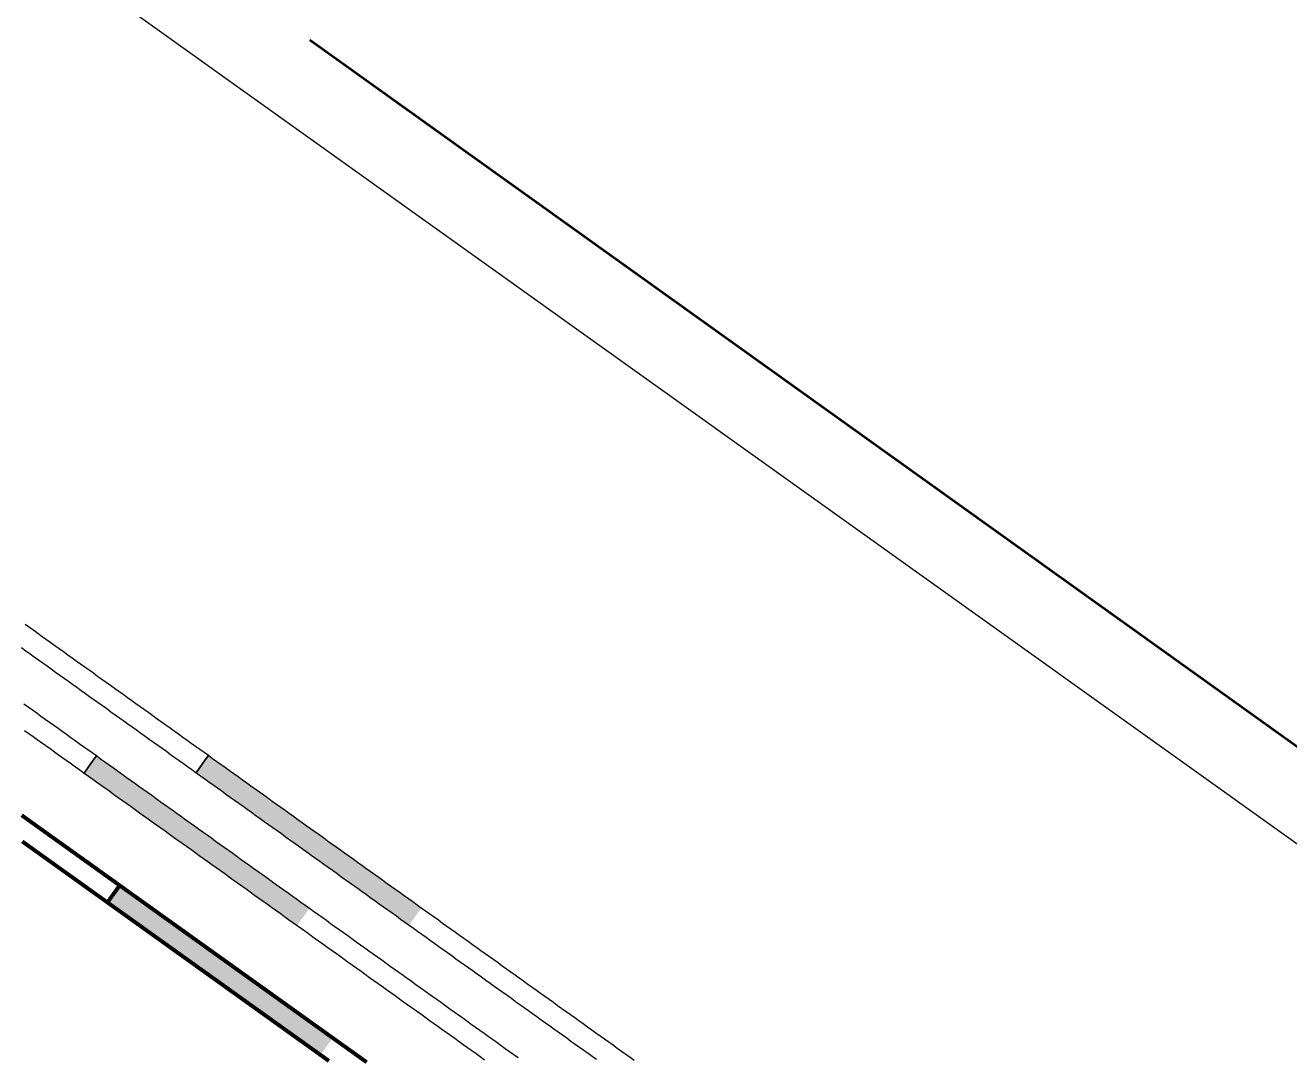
# Model space of a CAD drawing. Header units: inches. Extents: x 36473197 to 36486087, y 3899343 to 3911260.
# Drawn here: x 36483066.7 to 36483163.1, y 3904913.3 to 3904992.1 of the extents above; entities that cross this region are included whole.
import ezdxf

# ---------------------------------------------------------------- set-up
doc = ezdxf.new("R2010")
doc.units = ezdxf.units.IN
doc.header["$MEASUREMENT"] = 0
doc.layers.get('0').update_dxf_attribs({"lineweight": 0})
doc.layers.get('Defpoints').update_dxf_attribs({"lineweight": 0})
for name, color, linetype, lineweight in [('四盘区辅运巷', 7, 'Continuous', 0), ('居民地', 7, 'Continuous', 0), ('西平正线', 7, 'Continuous', 0), ('采掘图', 7, 'Continuous', 0), ('钻孔', 7, 'Continuous', 0)]:
    doc.layers.add(name, color=color, linetype=linetype, lineweight=lineweight)
doc.styles.add('仿宋', font='simfang.ttf')
doc.linetypes.add('铁路', pattern='A,-0.01,[9,西北矿业高家堡煤矿2022年采掘接续图(2022.8.14).shx,S=1.5748e-06,R=0,X=0,Y=0.0004],-0.01,[10,西北矿业高家堡煤矿2022年采掘接续图(2022.8.14).shx,S=1.5748e-06,R=0,X=0,Y=0.0004]', length=0.02)
doc.dimstyles.get("Standard").update_dxf_attribs({"dimtxt": 30, "dimasz": 20, "dimexe": 0.18, "dimexo": 0.0625, "dimgap": 0.09, "dimtad": 1, "dimdec": 0, "dimzin": 0, "dimdsep": 46, "dimtxsty": '仿宋', "dimcen": 0.09, "dimclrd": 150, "dimclre": 150, "dimadec": 0, "dimazin": 0, "dimtfac": 1, "dimtdec": 0, "dimtofl": 0, "dimtmove": 0, "dimatfit": 3, "dimfxl": 1, "dimtolj": 1, "dimtzin": 0, "dimlwd": 0, "dimarcsym": 0})

# ---------------------------------------------------------------- blocks, each defined once
blk = doc.blocks.new('lr_block_12_1')
blk.add_hatch(color=7).paths.add_polyline_path([(389.71, 405.097), (389.385, 405.33), (389.06, 405.563), (388.735, 405.796), (388.409, 406.029), (388.084, 406.262), (387.759, 406.494), (387.434, 406.727), (387.108, 406.96), (386.783, 407.193), (386.458, 407.426), (386.133, 407.659), (385.808, 407.891), (385.482, 408.124), (385.157, 408.357), (384.832, 408.59), (384.507, 408.823), (384.181, 409.056), (383.856, 409.289), (383.531, 409.521), (383.206, 409.754), (382.88, 409.987), (382.555, 410.22), (382.23, 410.453), (381.905, 410.686), (381.579, 410.919), (381.254, 411.151), (380.929, 411.384), (380.604, 411.617), (380.278, 411.85), (379.953, 412.083), (379.628, 412.316), (379.303, 412.548), (378.977, 412.781), (378.652, 413.014), (378.327, 413.247), (378.002, 413.48), (377.677, 413.713), (377.351, 413.946), (377.026, 414.178), (376.701, 414.411), (376.376, 414.644), (376.05, 414.877), (375.725, 415.11), (375.4, 415.343), (375.075, 415.576), (374.749, 415.808), (374.424, 416.041), (374.099, 416.274), (373.774, 416.507), (373.448, 416.74), (373.216, 416.415), (372.983, 416.089), (372.75, 415.764), (372.517, 415.439), (372.842, 415.206), (373.167, 414.973), (373.493, 414.74), (373.818, 414.507), (374.143, 414.275), (374.468, 414.042), (374.794, 413.809), (375.119, 413.576), (375.444, 413.343), (375.769, 413.11), (376.095, 412.877), (376.42, 412.645), (376.745, 412.412), (377.07, 412.179), (377.396, 411.946), (377.721, 411.713), (378.046, 411.48), (378.371, 411.247), (378.697, 411.015), (379.022, 410.782), (379.347, 410.549), (379.672, 410.316), (379.998, 410.083), (380.323, 409.85), (380.648, 409.618), (380.973, 409.385), (381.298, 409.152), (381.624, 408.919), (381.949, 408.686), (382.274, 408.453), (382.599, 408.22), (382.925, 407.988), (383.25, 407.755), (383.575, 407.522), (383.9, 407.289), (384.226, 407.056), (384.551, 406.823), (384.876, 406.591), (385.201, 406.358), (385.527, 406.125), (385.852, 405.892), (386.177, 405.659), (386.502, 405.426), (386.828, 405.193), (387.153, 404.961), (387.478, 404.728), (387.803, 404.495), (388.129, 404.262), (388.454, 404.029), (388.779, 403.796), (389.012, 404.122), (389.245, 404.447), (389.478, 404.772)], flags=17)
at = {"color": 7, "const_width": 0.3}
for points in [[(373.448, 416.74), (373.123, 416.973), (372.798, 417.205), (372.473, 417.438), (372.147, 417.671), (371.822, 417.904), (371.497, 418.137), (371.172, 418.37), (370.846, 418.603), (370.521, 418.835), (370.196, 419.068), (369.871, 419.301), (369.546, 419.534), (369.22, 419.767), (368.895, 420), (368.57, 420.232), (368.245, 420.465), (367.919, 420.698), (367.594, 420.931), (367.269, 421.164), (366.944, 421.397), (366.618, 421.63), (366.293, 421.862), (365.968, 422.095)], [(366.012, 420.096), (366.337, 419.863), (366.663, 419.63), (366.988, 419.397), (367.313, 419.164), (367.638, 418.932), (367.964, 418.699), (368.289, 418.466), (368.614, 418.233), (368.939, 418), (369.265, 417.767), (369.59, 417.534), (369.915, 417.302), (370.24, 417.069), (370.566, 416.836), (370.891, 416.603), (371.216, 416.37), (371.541, 416.137), (371.867, 415.904), (372.192, 415.672), (372.517, 415.439), (372.75, 415.764), (372.983, 416.089), (373.216, 416.415), (373.448, 416.74)], [(392.312, 403.234), (391.987, 403.467), (391.662, 403.7), (391.337, 403.933), (391.011, 404.166), (390.686, 404.399), (390.361, 404.632), (390.036, 404.864), (389.71, 405.097), (389.385, 405.33), (389.06, 405.563), (388.735, 405.796), (388.409, 406.029), (388.084, 406.262), (387.759, 406.494), (387.434, 406.727), (387.108, 406.96), (386.783, 407.193), (386.458, 407.426), (386.133, 407.659), (385.808, 407.891), (385.482, 408.124), (385.157, 408.357), (384.832, 408.59), (384.507, 408.823), (384.181, 409.056), (383.856, 409.289), (383.531, 409.521), (383.206, 409.754), (382.88, 409.987), (382.555, 410.22), (382.23, 410.453), (381.905, 410.686), (381.579, 410.919), (381.254, 411.151), (380.929, 411.384), (380.604, 411.617), (380.278, 411.85), (379.953, 412.083), (379.628, 412.316), (379.303, 412.548), (378.977, 412.781), (378.652, 413.014), (378.327, 413.247), (378.002, 413.48), (377.677, 413.713), (377.351, 413.946), (377.026, 414.178), (376.701, 414.411), (376.376, 414.644), (376.05, 414.877), (375.725, 415.11), (375.4, 415.343), (375.075, 415.576), (374.749, 415.808), (374.424, 416.041), (374.099, 416.274), (373.774, 416.507), (373.448, 416.74), (373.216, 416.415), (372.983, 416.089), (372.75, 415.764), (372.517, 415.439), (372.842, 415.206), (373.167, 414.973), (373.493, 414.74), (373.818, 414.507), (374.143, 414.275), (374.468, 414.042), (374.794, 413.809), (375.119, 413.576), (375.444, 413.343), (375.769, 413.11), (376.095, 412.877), (376.42, 412.645), (376.745, 412.412), (377.07, 412.179), (377.396, 411.946), (377.721, 411.713), (378.046, 411.48), (378.371, 411.247), (378.697, 411.015), (379.022, 410.782), (379.347, 410.549), (379.672, 410.316), (379.998, 410.083), (380.323, 409.85), (380.648, 409.618), (380.973, 409.385), (381.298, 409.152), (381.624, 408.919), (381.949, 408.686), (382.274, 408.453), (382.599, 408.22), (382.925, 407.988), (383.25, 407.755), (383.575, 407.522), (383.9, 407.289), (384.226, 407.056), (384.551, 406.823), (384.876, 406.591), (385.201, 406.358), (385.527, 406.125), (385.852, 405.892), (386.177, 405.659), (386.502, 405.426), (386.828, 405.193), (387.153, 404.961), (387.478, 404.728), (387.803, 404.495), (388.129, 404.262), (388.454, 404.029), (388.779, 403.796), (389.104, 403.563), (389.429, 403.331)]]:
    blk.add_lwpolyline(points, dxfattribs=at)
blk = doc.blocks.new('*D204')
at = {"layer": 'Defpoints', "color": 0, "transparency": 16777216}
for p in [(36476925.515, 3911082.357), (36486060.147, 3904950.043), (36485936.086, 3904772.871)]:
    blk.add_point(p, dxfattribs=at)
at = {"layer": '四盘区辅运巷', "color": 150, "lineweight": -2, "transparency": 16777216}
for p, q in [((36476925.551, 3911082.408), (36477049.68, 3911259.676)), ((36485936.122, 3904772.922), (36486060.251, 3904950.19))]:
    blk.add_line(p, q, dxfattribs=at)
at = {"layer": '四盘区辅运巷', "color": 150, "lineweight": 0, "transparency": 16777216}
blk.add_line((36477065.959, 3911248.057), (36486043.765, 3904961.514), dxfattribs=at)
at = {"layer": '四盘区辅运巷', "color": 150, "transparency": 16777216}
for points in [[(36477067.871, 3911250.787), (36477064.047, 3911245.326), (36477049.577, 3911259.528)], [(36486045.677, 3904964.245), (36486041.853, 3904958.784), (36486060.147, 3904950.043)]]:
    blk.add_solid(points, dxfattribs=at)
at = {"layer": '四盘区辅运巷', "color": 0, "transparency": 16777216, "insert": (36481563.616, 3908117.287), "char_height": 30, "attachment_point": 5, "rotation": 324.99908, "style": '仿宋'}
blk.add_mtext('\\A1;1100', dxfattribs=at)

msp = doc.modelspace()

# ---------------------------------------------------------------- hatches: boundary and pattern name
at = {"layer": '西平正线'}
for points in [[(36483088.362, 3904924.694), (36483088.037, 3904924.927), (36483087.711, 3904925.16), (36483087.386, 3904925.393), (36483087.061, 3904925.625), (36483086.736, 3904925.858), (36483086.411, 3904926.091), (36483086.085, 3904926.324), (36483085.76, 3904926.557), (36483085.435, 3904926.79), (36483085.11, 3904927.023), (36483084.784, 3904927.255), (36483084.459, 3904927.488), (36483084.134, 3904927.721), (36483083.809, 3904927.954), (36483083.483, 3904928.187), (36483083.158, 3904928.42), (36483082.833, 3904928.653), (36483082.508, 3904928.885), (36483082.182, 3904929.118), (36483081.857, 3904929.351), (36483081.532, 3904929.584), (36483081.207, 3904929.817), (36483080.881, 3904930.05), (36483080.556, 3904930.282), (36483080.231, 3904930.515), (36483079.906, 3904930.748), (36483079.581, 3904930.981), (36483079.255, 3904931.214), (36483078.93, 3904931.447), (36483078.605, 3904931.68), (36483078.28, 3904931.912), (36483077.954, 3904932.145), (36483077.629, 3904932.378), (36483077.304, 3904932.611), (36483076.979, 3904932.844), (36483076.653, 3904933.077), (36483076.328, 3904933.31), (36483076.003, 3904933.542), (36483075.678, 3904933.775), (36483075.352, 3904934.008), (36483075.027, 3904934.241), (36483074.702, 3904934.474), (36483074.377, 3904934.707), (36483074.051, 3904934.939), (36483073.726, 3904935.172), (36483073.401, 3904935.405), (36483073.076, 3904935.638), (36483072.75, 3904935.871), (36483072.425, 3904936.104), (36483072.1, 3904936.337), (36483071.867, 3904936.011), (36483071.634, 3904935.686), (36483071.401, 3904935.361), (36483071.169, 3904935.036), (36483071.494, 3904934.803), (36483071.819, 3904934.57), (36483072.144, 3904934.337), (36483072.47, 3904934.104), (36483072.795, 3904933.871), (36483073.12, 3904933.639), (36483073.445, 3904933.406), (36483073.771, 3904933.173), (36483074.096, 3904932.94), (36483074.421, 3904932.707), (36483074.746, 3904932.474), (36483075.072, 3904932.241), (36483075.397, 3904932.009), (36483075.722, 3904931.776), (36483076.047, 3904931.543), (36483076.372, 3904931.31), (36483076.698, 3904931.077), (36483077.023, 3904930.844), (36483077.348, 3904930.611), (36483077.673, 3904930.379), (36483077.999, 3904930.146), (36483078.324, 3904929.913), (36483078.649, 3904929.68), (36483078.974, 3904929.447), (36483079.3, 3904929.214), (36483079.625, 3904928.982), (36483079.95, 3904928.749), (36483080.275, 3904928.516), (36483080.601, 3904928.283), (36483080.926, 3904928.05), (36483081.251, 3904927.817), (36483081.576, 3904927.584), (36483081.902, 3904927.352), (36483082.227, 3904927.119), (36483082.552, 3904926.886), (36483082.877, 3904926.653), (36483083.202, 3904926.42), (36483083.528, 3904926.187), (36483083.853, 3904925.954), (36483084.178, 3904925.722), (36483084.503, 3904925.489), (36483084.829, 3904925.256), (36483085.154, 3904925.023), (36483085.479, 3904924.79), (36483085.804, 3904924.557), (36483086.13, 3904924.324), (36483086.455, 3904924.092), (36483086.78, 3904923.859), (36483087.105, 3904923.626), (36483087.431, 3904923.393), (36483087.663, 3904923.718), (36483087.896, 3904924.044), (36483088.129, 3904924.369)], [(36483096.911, 3904924.722), (36483096.586, 3904924.955), (36483096.261, 3904925.188), (36483095.936, 3904925.421), (36483095.61, 3904925.654), (36483095.285, 3904925.886), (36483094.96, 3904926.119), (36483094.635, 3904926.352), (36483094.31, 3904926.585), (36483093.984, 3904926.818), (36483093.659, 3904927.051), (36483093.334, 3904927.284), (36483093.009, 3904927.516), (36483092.683, 3904927.749), (36483092.358, 3904927.982), (36483092.033, 3904928.215), (36483091.708, 3904928.448), (36483091.382, 3904928.681), (36483091.057, 3904928.914), (36483090.732, 3904929.146), (36483090.407, 3904929.379), (36483090.082, 3904929.612), (36483089.756, 3904929.845), (36483089.431, 3904930.078), (36483089.106, 3904930.311), (36483088.781, 3904930.544), (36483088.455, 3904930.776), (36483088.13, 3904931.009), (36483087.805, 3904931.242), (36483087.48, 3904931.475), (36483087.154, 3904931.708), (36483086.829, 3904931.941), (36483086.504, 3904932.174), (36483086.179, 3904932.406), (36483085.854, 3904932.639), (36483085.528, 3904932.872), (36483085.203, 3904933.105), (36483084.878, 3904933.338), (36483084.553, 3904933.571), (36483084.227, 3904933.804), (36483083.902, 3904934.037), (36483083.577, 3904934.269), (36483083.252, 3904934.502), (36483082.926, 3904934.735), (36483082.601, 3904934.968), (36483082.276, 3904935.201), (36483081.951, 3904935.434), (36483081.626, 3904935.667), (36483081.3, 3904935.899), (36483080.975, 3904936.132), (36483080.65, 3904936.365), (36483080.417, 3904936.04), (36483080.184, 3904935.715), (36483079.951, 3904935.389), (36483079.718, 3904935.064), (36483080.044, 3904934.831), (36483080.369, 3904934.598), (36483080.694, 3904934.366), (36483081.019, 3904934.133), (36483081.345, 3904933.9), (36483081.67, 3904933.667), (36483081.995, 3904933.434), (36483082.32, 3904933.201), (36483082.645, 3904932.968), (36483082.971, 3904932.736), (36483083.296, 3904932.503), (36483083.621, 3904932.27), (36483083.946, 3904932.037), (36483084.272, 3904931.804), (36483084.597, 3904931.571), (36483084.922, 3904931.338), (36483085.247, 3904931.106), (36483085.573, 3904930.873), (36483085.898, 3904930.64), (36483086.223, 3904930.407), (36483086.548, 3904930.174), (36483086.873, 3904929.941), (36483087.199, 3904929.708), (36483087.524, 3904929.476), (36483087.849, 3904929.243), (36483088.174, 3904929.01), (36483088.5, 3904928.777), (36483088.825, 3904928.544), (36483089.15, 3904928.311), (36483089.475, 3904928.078), (36483089.801, 3904927.846), (36483090.126, 3904927.613), (36483090.451, 3904927.38), (36483090.776, 3904927.147), (36483091.101, 3904926.914), (36483091.427, 3904926.681), (36483091.752, 3904926.448), (36483092.077, 3904926.215), (36483092.402, 3904925.983), (36483092.728, 3904925.75), (36483093.053, 3904925.517), (36483093.378, 3904925.284), (36483093.703, 3904925.051), (36483094.029, 3904924.818), (36483094.354, 3904924.585), (36483094.679, 3904924.353), (36483095.004, 3904924.12), (36483095.329, 3904923.887), (36483095.655, 3904923.654), (36483095.98, 3904923.421), (36483096.213, 3904923.746), (36483096.446, 3904924.072), (36483096.679, 3904924.397)]]:
    msp.add_hatch(color=7, dxfattribs=at).paths.add_polyline_path(points, flags=17)

# ---------------------------------------------------------------- linework, layer by layer
at = {"layer": '居民地', "color": 254, "linetype": 'Continuous', "lineweight": 35, "true_color": 0xd7d7d7}
msp.add_line((36483088.406, 3904991.027, -0.202), (36483248.754, 3904876.23, -0.202), dxfattribs=at)
at = {"layer": '西平正线', "color": 7, "linetype": 'Continuous', "lineweight": 0, "flags": 128}
for points in [[(36483080.65, 3904936.365), (36483080.325, 3904936.598), (36483079.999, 3904936.831), (36483079.674, 3904937.064), (36483079.349, 3904937.297), (36483079.024, 3904937.529), (36483078.698, 3904937.762), (36483078.373, 3904937.995), (36483078.048, 3904938.228), (36483077.723, 3904938.461), (36483077.397, 3904938.694), (36483077.072, 3904938.927), (36483076.747, 3904939.159), (36483076.422, 3904939.392), (36483076.097, 3904939.625), (36483075.771, 3904939.858), (36483075.446, 3904940.091), (36483075.121, 3904940.324), (36483074.796, 3904940.557), (36483074.47, 3904940.789), (36483074.145, 3904941.022), (36483073.82, 3904941.255), (36483073.495, 3904941.488), (36483073.169, 3904941.721), (36483072.844, 3904941.954), (36483072.519, 3904942.187), (36483072.194, 3904942.419), (36483071.869, 3904942.652), (36483071.543, 3904942.885), (36483071.218, 3904943.118), (36483070.893, 3904943.351), (36483070.568, 3904943.584), (36483070.242, 3904943.817), (36483069.917, 3904944.049), (36483069.592, 3904944.282), (36483069.267, 3904944.515), (36483068.941, 3904944.748), (36483068.616, 3904944.981), (36483068.291, 3904945.214), (36483067.966, 3904945.446), (36483067.64, 3904945.679), (36483067.315, 3904945.912), (36483066.99, 3904946.145), (36483066.665, 3904946.378)], [(36483066.384, 3904944.611), (36483066.709, 3904944.378), (36483067.034, 3904944.146), (36483067.359, 3904943.913), (36483067.685, 3904943.68), (36483068.01, 3904943.447), (36483068.335, 3904943.214), (36483068.66, 3904942.981), (36483068.986, 3904942.748), (36483069.311, 3904942.516), (36483069.636, 3904942.283), (36483069.961, 3904942.05), (36483070.287, 3904941.817), (36483070.612, 3904941.584), (36483070.937, 3904941.351), (36483071.262, 3904941.119), (36483071.588, 3904940.886), (36483071.913, 3904940.653), (36483072.238, 3904940.42), (36483072.563, 3904940.187), (36483072.888, 3904939.954), (36483073.214, 3904939.721), (36483073.539, 3904939.489), (36483073.864, 3904939.256), (36483074.189, 3904939.023), (36483074.515, 3904938.79), (36483074.84, 3904938.557), (36483075.165, 3904938.324), (36483075.49, 3904938.091), (36483075.816, 3904937.858), (36483076.141, 3904937.626), (36483076.466, 3904937.393), (36483076.791, 3904937.16), (36483077.117, 3904936.927), (36483077.442, 3904936.694), (36483077.767, 3904936.461), (36483078.092, 3904936.228), (36483078.417, 3904935.996), (36483078.743, 3904935.763), (36483079.068, 3904935.53), (36483079.393, 3904935.297), (36483079.718, 3904935.064), (36483079.951, 3904935.389), (36483080.184, 3904935.715), (36483080.417, 3904936.04), (36483080.65, 3904936.365)], [(36483072.1, 3904936.337), (36483071.775, 3904936.569), (36483071.45, 3904936.802), (36483071.124, 3904937.035), (36483070.799, 3904937.268), (36483070.474, 3904937.501), (36483070.149, 3904937.734), (36483069.823, 3904937.967), (36483069.498, 3904938.199), (36483069.173, 3904938.432), (36483068.848, 3904938.665), (36483068.522, 3904938.898), (36483068.197, 3904939.131), (36483067.872, 3904939.364), (36483067.547, 3904939.596), (36483067.221, 3904939.829), (36483066.896, 3904940.062), (36483066.571, 3904940.295)], [(36483066.615, 3904938.296), (36483066.94, 3904938.063), (36483067.266, 3904937.83), (36483067.591, 3904937.597), (36483067.916, 3904937.364), (36483068.241, 3904937.131), (36483068.567, 3904936.898), (36483068.892, 3904936.666), (36483069.217, 3904936.433), (36483069.542, 3904936.2), (36483069.868, 3904935.967), (36483070.193, 3904935.734), (36483070.518, 3904935.501), (36483070.843, 3904935.268), (36483071.169, 3904935.036), (36483071.401, 3904935.361), (36483071.634, 3904935.686), (36483071.867, 3904936.011), (36483072.1, 3904936.337)], [(36483104.299, 3904913.285), (36483103.974, 3904913.517), (36483103.648, 3904913.75), (36483103.323, 3904913.983), (36483102.998, 3904914.216), (36483102.673, 3904914.449), (36483102.347, 3904914.682), (36483102.022, 3904914.914), (36483101.697, 3904915.147), (36483101.372, 3904915.38), (36483101.046, 3904915.613), (36483100.721, 3904915.846), (36483100.396, 3904916.079), (36483100.071, 3904916.311), (36483099.745, 3904916.544), (36483099.42, 3904916.777), (36483099.095, 3904917.01), (36483098.77, 3904917.243), (36483098.444, 3904917.476), (36483098.119, 3904917.708), (36483097.794, 3904917.941), (36483097.469, 3904918.174), (36483097.143, 3904918.407), (36483096.818, 3904918.64), (36483096.493, 3904918.873), (36483096.168, 3904919.106), (36483095.842, 3904919.338), (36483095.517, 3904919.571), (36483095.192, 3904919.804), (36483094.867, 3904920.037), (36483094.541, 3904920.27), (36483094.216, 3904920.503), (36483093.891, 3904920.735), (36483093.566, 3904920.968), (36483093.241, 3904921.201), (36483092.915, 3904921.434), (36483092.59, 3904921.667), (36483092.265, 3904921.9), (36483091.94, 3904922.133), (36483091.614, 3904922.365), (36483091.289, 3904922.598), (36483090.964, 3904922.831), (36483090.639, 3904923.064), (36483090.313, 3904923.297), (36483089.988, 3904923.53), (36483089.663, 3904923.763), (36483089.338, 3904923.995), (36483089.012, 3904924.228), (36483088.687, 3904924.461), (36483088.362, 3904924.694), (36483088.037, 3904924.927), (36483087.711, 3904925.16), (36483087.386, 3904925.393), (36483087.061, 3904925.625), (36483086.736, 3904925.858), (36483086.411, 3904926.091), (36483086.085, 3904926.324), (36483085.76, 3904926.557), (36483085.435, 3904926.79), (36483085.11, 3904927.023), (36483084.784, 3904927.255), (36483084.459, 3904927.488), (36483084.134, 3904927.721), (36483083.809, 3904927.954), (36483083.483, 3904928.187), (36483083.158, 3904928.42), (36483082.833, 3904928.653), (36483082.508, 3904928.885), (36483082.182, 3904929.118), (36483081.857, 3904929.351), (36483081.532, 3904929.584), (36483081.207, 3904929.817), (36483080.881, 3904930.05), (36483080.556, 3904930.282), (36483080.231, 3904930.515), (36483079.906, 3904930.748), (36483079.581, 3904930.981), (36483079.255, 3904931.214), (36483078.93, 3904931.447), (36483078.605, 3904931.68), (36483078.28, 3904931.912), (36483077.954, 3904932.145), (36483077.629, 3904932.378), (36483077.304, 3904932.611), (36483076.979, 3904932.844), (36483076.653, 3904933.077), (36483076.328, 3904933.31), (36483076.003, 3904933.542), (36483075.678, 3904933.775), (36483075.352, 3904934.008), (36483075.027, 3904934.241), (36483074.702, 3904934.474), (36483074.377, 3904934.707), (36483074.051, 3904934.939), (36483073.726, 3904935.172), (36483073.401, 3904935.405), (36483073.076, 3904935.638), (36483072.75, 3904935.871), (36483072.425, 3904936.104), (36483072.1, 3904936.337), (36483071.867, 3904936.011), (36483071.634, 3904935.686), (36483071.401, 3904935.361), (36483071.169, 3904935.036), (36483071.494, 3904934.803), (36483071.819, 3904934.57), (36483072.144, 3904934.337), (36483072.47, 3904934.104), (36483072.795, 3904933.871), (36483073.12, 3904933.639), (36483073.445, 3904933.406), (36483073.771, 3904933.173), (36483074.096, 3904932.94), (36483074.421, 3904932.707), (36483074.746, 3904932.474), (36483075.072, 3904932.241), (36483075.397, 3904932.009), (36483075.722, 3904931.776), (36483076.047, 3904931.543), (36483076.372, 3904931.31), (36483076.698, 3904931.077), (36483077.023, 3904930.844), (36483077.348, 3904930.611), (36483077.673, 3904930.379), (36483077.999, 3904930.146), (36483078.324, 3904929.913), (36483078.649, 3904929.68), (36483078.974, 3904929.447), (36483079.3, 3904929.214), (36483079.625, 3904928.982), (36483079.95, 3904928.749), (36483080.275, 3904928.516), (36483080.601, 3904928.283), (36483080.926, 3904928.05), (36483081.251, 3904927.817), (36483081.576, 3904927.584), (36483081.902, 3904927.352), (36483082.227, 3904927.119), (36483082.552, 3904926.886), (36483082.877, 3904926.653), (36483083.202, 3904926.42), (36483083.528, 3904926.187), (36483083.853, 3904925.954), (36483084.178, 3904925.722), (36483084.503, 3904925.489), (36483084.829, 3904925.256), (36483085.154, 3904925.023), (36483085.479, 3904924.79), (36483085.804, 3904924.557), (36483086.13, 3904924.324), (36483086.455, 3904924.092), (36483086.78, 3904923.859), (36483087.105, 3904923.626), (36483087.431, 3904923.393), (36483087.756, 3904923.16), (36483088.081, 3904922.927), (36483088.406, 3904922.694), (36483088.731, 3904922.462), (36483089.057, 3904922.229), (36483089.382, 3904921.996), (36483089.707, 3904921.763), (36483090.032, 3904921.53), (36483090.358, 3904921.297), (36483090.683, 3904921.065), (36483091.008, 3904920.832), (36483091.333, 3904920.599), (36483091.659, 3904920.366), (36483091.984, 3904920.133), (36483092.309, 3904919.9), (36483092.634, 3904919.667), (36483092.96, 3904919.435), (36483093.285, 3904919.202), (36483093.61, 3904918.969), (36483093.935, 3904918.736), (36483094.261, 3904918.503), (36483094.586, 3904918.27), (36483094.911, 3904918.037), (36483095.236, 3904917.805), (36483095.561, 3904917.572), (36483095.887, 3904917.339), (36483096.212, 3904917.106), (36483096.537, 3904916.873), (36483096.862, 3904916.64), (36483097.188, 3904916.407), (36483097.513, 3904916.175), (36483097.838, 3904915.942), (36483098.163, 3904915.709), (36483098.489, 3904915.476), (36483098.814, 3904915.243), (36483099.139, 3904915.01), (36483099.464, 3904914.778), (36483099.79, 3904914.545), (36483100.115, 3904914.312), (36483100.44, 3904914.079), (36483100.765, 3904913.846), (36483101.091, 3904913.613), (36483101.416, 3904913.381), (36483101.741, 3904913.148)], [(36483113.173, 3904913.079), (36483112.848, 3904913.312), (36483112.522, 3904913.545), (36483112.197, 3904913.777), (36483111.872, 3904914.01), (36483111.547, 3904914.243), (36483111.222, 3904914.476), (36483110.896, 3904914.709), (36483110.571, 3904914.942), (36483110.246, 3904915.175), (36483109.921, 3904915.408), (36483109.595, 3904915.64), (36483109.27, 3904915.873), (36483108.945, 3904916.106), (36483108.62, 3904916.339), (36483108.294, 3904916.572), (36483107.969, 3904916.805), (36483107.644, 3904917.038), (36483107.319, 3904917.27), (36483106.994, 3904917.503), (36483106.668, 3904917.736), (36483106.343, 3904917.969), (36483106.018, 3904918.202), (36483105.693, 3904918.435), (36483105.367, 3904918.668), (36483105.042, 3904918.9), (36483104.717, 3904919.133), (36483104.392, 3904919.366), (36483104.066, 3904919.599), (36483103.741, 3904919.832), (36483103.416, 3904920.065), (36483103.091, 3904920.298), (36483102.766, 3904920.531), (36483102.44, 3904920.763), (36483102.115, 3904920.996), (36483101.79, 3904921.229), (36483101.465, 3904921.462), (36483101.139, 3904921.695), (36483100.814, 3904921.928), (36483100.489, 3904922.161), (36483100.164, 3904922.393), (36483099.838, 3904922.626), (36483099.513, 3904922.859), (36483099.188, 3904923.092), (36483098.863, 3904923.325), (36483098.538, 3904923.558), (36483098.212, 3904923.791), (36483097.887, 3904924.023), (36483097.562, 3904924.256), (36483097.237, 3904924.489), (36483096.911, 3904924.722), (36483096.586, 3904924.955), (36483096.261, 3904925.188), (36483095.936, 3904925.421), (36483095.61, 3904925.654), (36483095.285, 3904925.886), (36483094.96, 3904926.119), (36483094.635, 3904926.352), (36483094.31, 3904926.585), (36483093.984, 3904926.818), (36483093.659, 3904927.051), (36483093.334, 3904927.284), (36483093.009, 3904927.516), (36483092.683, 3904927.749), (36483092.358, 3904927.982), (36483092.033, 3904928.215), (36483091.708, 3904928.448), (36483091.382, 3904928.681), (36483091.057, 3904928.914), (36483090.732, 3904929.146), (36483090.407, 3904929.379), (36483090.082, 3904929.612), (36483089.756, 3904929.845), (36483089.431, 3904930.078), (36483089.106, 3904930.311), (36483088.781, 3904930.544), (36483088.455, 3904930.776), (36483088.13, 3904931.009), (36483087.805, 3904931.242), (36483087.48, 3904931.475), (36483087.154, 3904931.708), (36483086.829, 3904931.941), (36483086.504, 3904932.174), (36483086.179, 3904932.406), (36483085.854, 3904932.639), (36483085.528, 3904932.872), (36483085.203, 3904933.105), (36483084.878, 3904933.338), (36483084.553, 3904933.571), (36483084.227, 3904933.804), (36483083.902, 3904934.037), (36483083.577, 3904934.269), (36483083.252, 3904934.502), (36483082.926, 3904934.735), (36483082.601, 3904934.968), (36483082.276, 3904935.201), (36483081.951, 3904935.434), (36483081.626, 3904935.667), (36483081.3, 3904935.899), (36483080.975, 3904936.132), (36483080.65, 3904936.365), (36483080.417, 3904936.04), (36483080.184, 3904935.715), (36483079.951, 3904935.389), (36483079.718, 3904935.064), (36483080.044, 3904934.831), (36483080.369, 3904934.598), (36483080.694, 3904934.366), (36483081.019, 3904934.133), (36483081.345, 3904933.9), (36483081.67, 3904933.667), (36483081.995, 3904933.434), (36483082.32, 3904933.201), (36483082.645, 3904932.968), (36483082.971, 3904932.736), (36483083.296, 3904932.503), (36483083.621, 3904932.27), (36483083.946, 3904932.037), (36483084.272, 3904931.804), (36483084.597, 3904931.571), (36483084.922, 3904931.338), (36483085.247, 3904931.106), (36483085.573, 3904930.873), (36483085.898, 3904930.64), (36483086.223, 3904930.407), (36483086.548, 3904930.174), (36483086.873, 3904929.941), (36483087.199, 3904929.708), (36483087.524, 3904929.476), (36483087.849, 3904929.243), (36483088.174, 3904929.01), (36483088.5, 3904928.777), (36483088.825, 3904928.544), (36483089.15, 3904928.311), (36483089.475, 3904928.078), (36483089.801, 3904927.846), (36483090.126, 3904927.613), (36483090.451, 3904927.38), (36483090.776, 3904927.147), (36483091.101, 3904926.914), (36483091.427, 3904926.681), (36483091.752, 3904926.448), (36483092.077, 3904926.215), (36483092.402, 3904925.983), (36483092.728, 3904925.75), (36483093.053, 3904925.517), (36483093.378, 3904925.284), (36483093.703, 3904925.051), (36483094.029, 3904924.818), (36483094.354, 3904924.585), (36483094.679, 3904924.353), (36483095.004, 3904924.12), (36483095.329, 3904923.887), (36483095.655, 3904923.654), (36483095.98, 3904923.421), (36483096.305, 3904923.188), (36483096.63, 3904922.955), (36483096.956, 3904922.723), (36483097.281, 3904922.49), (36483097.606, 3904922.257), (36483097.931, 3904922.024), (36483098.257, 3904921.791), (36483098.582, 3904921.558), (36483098.907, 3904921.325), (36483099.232, 3904921.092), (36483099.557, 3904920.86), (36483099.883, 3904920.627), (36483100.208, 3904920.394), (36483100.533, 3904920.161), (36483100.858, 3904919.928), (36483101.184, 3904919.695), (36483101.509, 3904919.462), (36483101.834, 3904919.23), (36483102.159, 3904918.997), (36483102.485, 3904918.764), (36483102.81, 3904918.531), (36483103.135, 3904918.298), (36483103.46, 3904918.065), (36483103.785, 3904917.832), (36483104.111, 3904917.6), (36483104.436, 3904917.367), (36483104.761, 3904917.134), (36483105.086, 3904916.901), (36483105.412, 3904916.668), (36483105.737, 3904916.435), (36483106.062, 3904916.202), (36483106.387, 3904915.969), (36483106.713, 3904915.737), (36483107.038, 3904915.504), (36483107.363, 3904915.271), (36483107.688, 3904915.038), (36483108.013, 3904914.805), (36483108.339, 3904914.572), (36483108.664, 3904914.339), (36483108.989, 3904914.107), (36483109.314, 3904913.874), (36483109.64, 3904913.641), (36483109.965, 3904913.408), (36483110.29, 3904913.175)]]:
    msp.add_lwpolyline(points, dxfattribs=at)
at = {"layer": '采掘图', "color": 7, "linetype": 'Continuous', "lineweight": 5}
msp.add_line((36483088.414, 3904991.026, -0.202), (36483248.762, 3904876.229, -0.202), dxfattribs=at)
at = {"layer": '钻孔', "linetype": '铁路', "lineweight": 5, "ltscale": 5000, "flags": 128}
msp.add_lwpolyline([(36481842.607, 3905989.707), (36481864.098, 3905952.301), (36481945.18, 3905837.471), (36482000, 3905773.823), (36482065.958, 3905714.443), (36484236.572, 3904162.725), (36484432.158, 3904050.128), (36484500, 3904018.356), (36484788.707, 3903926.797)], dxfattribs=at)

# ---------------------------------------------------------------- block references
at = {"layer": '西平正线'}
msp.add_blockref('lr_block_12_1', (36482700.429, 3904509.716, -0.202), dxfattribs=at)

# ---------------------------------------------------------------- dimensions: what is measured, and where the dimension line sits
at = {"layer": '四盘区辅运巷'}
dim = msp.add_aligned_dim(p1=(36476925.515, 3911082.357), p2=(36485936.086, 3904772.871), distance=216.289, text='1100', dimstyle='Standard', dxfattribs=at)
dim.commit()
dim.dimension.update_dxf_attribs({"geometry": '*D204', "text_midpoint": (36481563.616, 3908117.287)})

doc.saveas('drawing.dxf')
